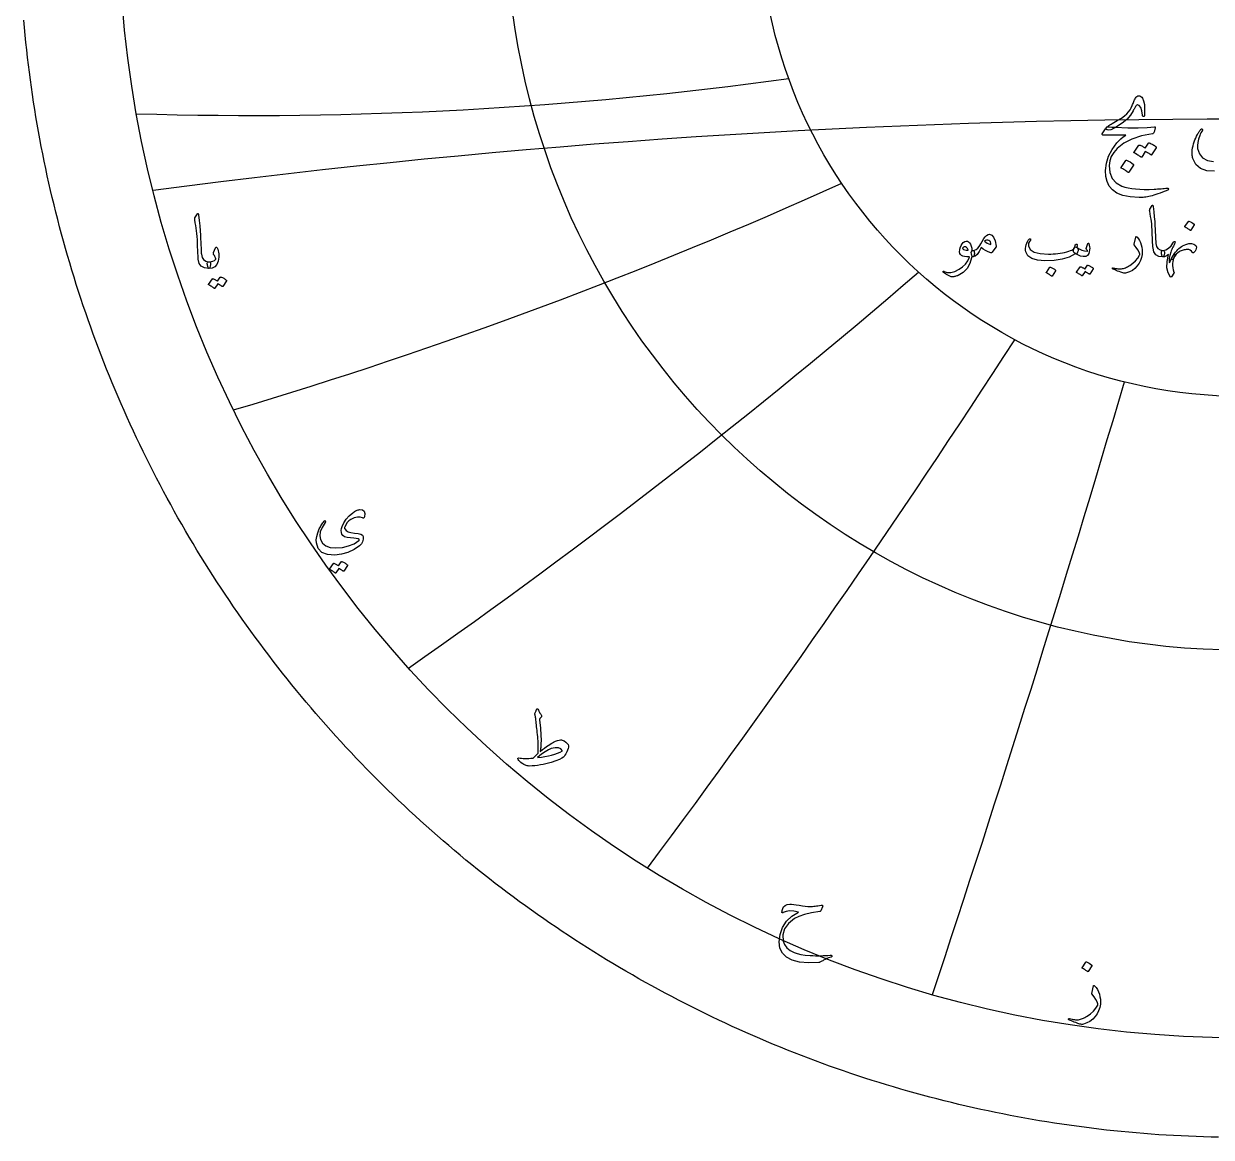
# Model space of a CAD drawing. Header units: millimetres. Extents: x -71 to 71, y -71 to 73.
# Drawn here: x -70.5 to -1.7, y -70.8 to -6.3 of the extents above; entities that cross this region are included whole.
import ezdxf

# ---------------------------------------------------------------- set-up
doc = ezdxf.new("R2010")
doc.units = ezdxf.units.MM
for name, color, linetype in [('CUT_OUTER', 1, 'Continuous'), ('ENGRAVE', 7, 'Continuous'), ('ENGRAVE_FINE', 8, 'Continuous'), ('TEXT', 5, 'Continuous')]:
    doc.layers.add(name, color=color, linetype=linetype)

msp = doc.modelspace()

# ---------------------------------------------------------------- linework, layer by layer
at = {"layer": 'CUT_OUTER'}
msp.add_lwpolyline([(-1.3025, -70.7505), (-1.7366, -70.7412), (-2.1706, -70.7292), (-2.6046, -70.7146), (-3.0384, -70.6972), (-3.4722, -70.6773), (-3.9058, -70.6546), (-4.3392, -70.6293), (-4.7725, -70.6014), (-5.2056, -70.5708), (-5.6385, -70.5375), (-6.0712, -70.5016), (-6.5037, -70.463), (-6.9359, -70.4218), (-7.3679, -70.3779), (-7.7996, -70.3313), (-8.231, -70.2822), (-8.6621, -70.2303), (-9.0928, -70.1759), (-9.5233, -70.1187), (-9.9533, -70.059), (-10.383, -69.9966), (-10.8123, -69.9316), (-11.2412, -69.8639), (-11.6697, -69.7936), (-12.0977, -69.7207), (-12.5253, -69.6452), (-12.9524, -69.567), (-13.379, -69.4862), (-13.8051, -69.4028), (-14.2307, -69.3168), (-14.6557, -69.2282), (-15.0802, -69.137), (-15.5042, -69.0431), (-15.9275, -68.9467), (-16.3502, -68.8477), (-16.7724, -68.746), (-17.1939, -68.6418), (-17.6147, -68.535), (-18.0349, -68.4257), (-18.4544, -68.3137), (-18.8733, -68.1992), (-19.2914, -68.0821), (-19.7087, -67.9625), (-20.1254, -67.8403), (-20.5413, -67.7155), (-20.9564, -67.5882), (-21.3707, -67.4583), (-21.7842, -67.3259), (-22.1969, -67.191), (-22.6088, -67.0535), (-23.0198, -66.9135), (-23.4299, -66.771), (-23.8392, -66.626), (-24.2475, -66.4785), (-24.655, -66.3285), (-25.0615, -66.1759), (-25.4671, -66.0209), (-25.8717, -65.8634), (-26.2753, -65.7034), (-26.678, -65.541), (-27.0796, -65.376), (-27.4803, -65.2086), (-27.8799, -65.0388), (-28.2784, -64.8665), (-28.6759, -64.6918), (-29.0723, -64.5146), (-29.4676, -64.335), (-29.8618, -64.153), (-30.2549, -63.9685), (-30.6468, -63.7817), (-31.0376, -63.5925), (-31.4272, -63.4008), (-31.8156, -63.2068), (-32.2029, -63.0104), (-32.5889, -62.8116), (-32.9737, -62.6105), (-33.3572, -62.407), (-33.7395, -62.2011), (-34.1205, -61.9929), (-34.5003, -61.7824), (-34.8787, -61.5695), (-35.2558, -61.3544), (-35.6316, -61.1369), (-36.0061, -60.9171), (-36.3792, -60.695), (-36.7509, -60.4707), (-37.1213, -60.244), (-37.4902, -60.0151), (-37.8578, -59.784), (-38.2239, -59.5505), (-38.5886, -59.3149), (-38.9518, -59.077), (-39.3135, -58.8369), (-39.6738, -58.5945), (-40.0326, -58.35), (-40.3899, -58.1033), (-40.7456, -57.8543), (-41.0998, -57.6032), (-41.4525, -57.35), (-41.8036, -57.0946), (-42.1532, -56.837), (-42.5011, -56.5773), (-42.8475, -56.3154), (-43.1922, -56.0514), (-43.5353, -55.7854), (-43.8768, -55.5172), (-44.2166, -55.2469), (-44.5548, -54.9746), (-44.8913, -54.7002), (-45.226, -54.4237), (-45.5591, -54.1451), (-45.8905, -53.8646), (-46.2201, -53.582), (-46.548, -53.2974), (-46.8742, -53.0108), (-47.1986, -52.7222), (-47.5212, -52.4316), (-47.842, -52.139), (-48.161, -51.8444), (-48.4782, -51.548), (-48.7936, -51.2495), (-49.1072, -50.9492), (-49.4188, -50.6469), (-49.7287, -50.3427), (-50.0366, -50.0366), (-50.3427, -49.7287), (-50.6469, -49.4188), (-50.9492, -49.1072), (-51.2495, -48.7936), (-51.548, -48.4782), (-51.8444, -48.161), (-52.139, -47.842), (-52.4316, -47.5212), (-52.7222, -47.1986), (-53.0108, -46.8742), (-53.2974, -46.548), (-53.582, -46.2201), (-53.8646, -45.8905), (-54.1451, -45.5591), (-54.4237, -45.226), (-54.7002, -44.8913), (-54.9746, -44.5548), (-55.2469, -44.2166), (-55.5172, -43.8768), (-55.7854, -43.5353), (-56.0514, -43.1922), (-56.3154, -42.8475), (-56.5773, -42.5011), (-56.837, -42.1532), (-57.0946, -41.8036), (-57.35, -41.4525), (-57.6032, -41.0998), (-57.8543, -40.7456), (-58.1033, -40.3899), (-58.35, -40.0326), (-58.5945, -39.6738), (-58.8369, -39.3135), (-59.077, -38.9518), (-59.3149, -38.5886), (-59.5505, -38.2239), (-59.784, -37.8578), (-60.0151, -37.4902), (-60.244, -37.1213), (-60.4707, -36.7509), (-60.695, -36.3792), (-60.9171, -36.0061), (-61.1369, -35.6316), (-61.3544, -35.2558), (-61.5695, -34.8787), (-61.7824, -34.5003), (-61.9929, -34.1205), (-62.2011, -33.7395), (-62.407, -33.3572), (-62.6105, -32.9737), (-62.8116, -32.5889), (-63.0104, -32.2029), (-63.2068, -31.8156), (-63.4008, -31.4272), (-63.5925, -31.0376), (-63.7817, -30.6468), (-63.9685, -30.2549), (-64.153, -29.8618), (-64.335, -29.4676), (-64.5146, -29.0723), (-64.6918, -28.6759), (-64.8665, -28.2784), (-65.0388, -27.8799), (-65.2086, -27.4803), (-65.376, -27.0796), (-65.541, -26.678), (-65.7034, -26.2753), (-65.8634, -25.8717), (-66.0209, -25.4671), (-66.1759, -25.0615), (-66.3285, -24.655), (-66.4785, -24.2475), (-66.626, -23.8392), (-66.771, -23.4299), (-66.9135, -23.0198), (-67.0535, -22.6088), (-67.191, -22.1969), (-67.3259, -21.7842), (-67.4583, -21.3707), (-67.5882, -20.9564), (-67.7155, -20.5413), (-67.8403, -20.1254), (-67.9625, -19.7087), (-68.0821, -19.2914), (-68.1992, -18.8733), (-68.3137, -18.4544), (-68.4257, -18.0349), (-68.535, -17.6147), (-68.6418, -17.1939), (-68.746, -16.7724), (-68.8477, -16.3502), (-68.9467, -15.9275), (-69.0431, -15.5042), (-69.137, -15.0802), (-69.2282, -14.6557), (-69.3168, -14.2307), (-69.4028, -13.8051), (-69.4862, -13.379), (-69.567, -12.9524), (-69.6452, -12.5253), (-69.7207, -12.0977), (-69.7936, -11.6697), (-69.8639, -11.2412), (-69.9316, -10.8123), (-69.9966, -10.383), (-70.059, -9.9533), (-70.1187, -9.5233), (-70.1759, -9.0928), (-70.2303, -8.6621), (-70.2822, -8.231), (-70.3313, -7.7996), (-70.3779, -7.3679), (-70.4218, -6.9359), (-70.463, -6.5037), (-70.5016, -6.0712)], dxfattribs=at)
at = {"layer": 'ENGRAVE'}
for radius in [65, 42.5483, 27.8517]:
    msp.add_circle((0, 0), radius, dxfattribs=at)
for centre, radius, start, end in [((-57.2098, 213.5097), 225.0994, 268.277295, 277.917813), ((-138.0923, 239.1829), 279.4428, 286.580492, 294.292906), ((-260.3033, 260.3033), 370.5752, 304.910892, 310.695203), ((-478.0949, 276.0282), 553.6937, 323.262141, 327.118348), ((-1066.3402, 285.725), 1104.7762, 341.6275075, 343.5556111)]:
    msp.add_arc(centre, radius, start, end, dxfattribs=at)
at = {"layer": 'ENGRAVE_FINE'}
msp.add_arc((0, -493.1581), 481.3584, 82.477815, 97.522185, dxfattribs=at)
at = {"layer": 'TEXT'}
for points in [[(-7.8622, -12.3683), (-7.8296, -12.3299), (-7.7921, -12.2919), (-7.7498, -12.2543), (-7.7027, -12.217), (-7.6508, -12.1797), (-7.5941, -12.1421), (-7.5326, -12.1041), (-7.4662, -12.0658), (-7.172, -11.8918), (-6.9327, -11.7385), (-6.7485, -11.6058), (-6.6192, -11.4938), (-6.5192, -11.3834), (-6.4336, -11.2669), (-6.3625, -11.1442), (-6.3057, -11.0153), (-6.2812, -10.9508), (-6.2569, -10.8894), (-6.233, -10.8312), (-6.2095, -10.776), (-6.1866, -10.7246), (-6.1648, -10.6777), (-6.144, -10.6352), (-6.1242, -10.5973), (-6.0806, -10.5323), (-6.0321, -10.4859), (-5.9788, -10.458), (-5.9207, -10.4488), (-5.864, -10.458), (-5.8094, -10.4859), (-5.7568, -10.5323), (-5.7062, -10.5973), (-5.6433, -10.7458), (-5.6031, -10.9603), (-5.5856, -11.2408), (-5.5907, -11.5873), (-5.5942, -11.6185), (-5.6045, -11.6409), (-5.6217, -11.6543), (-5.6457, -11.6588), (-5.6705, -11.6539), (-5.6898, -11.6395), (-5.7035, -11.6154), (-5.7117, -11.5818), (-5.754, -11.3171), (-5.8149, -11.128), (-5.8943, -11.0146), (-5.9923, -10.9768), (-6.0173, -10.9812), (-6.0431, -10.9946), (-6.0696, -11.017), (-6.0968, -11.0483), (-6.1088, -11.067), (-6.1229, -11.0902), (-6.139, -11.1179), (-6.1572, -11.15), (-6.1775, -11.1866), (-6.1999, -11.2277), (-6.2243, -11.2732), (-6.2508, -11.3233), (-6.4082, -11.5811), (-6.622, -11.821), (-6.8922, -12.0431), (-7.2188, -12.2473), (-7.2222, -12.2493), (-7.2325, -12.2555), (-7.2497, -12.2658), (-7.2737, -12.2803), (-7.3047, -12.2988), (-7.3425, -12.3215), (-7.3872, -12.3483), (-7.4387, -12.3793), (-7.5477, -12.4281), (-7.6546, -12.4425), (-7.7595, -12.4226), (-7.8622, -12.3683)], [(-7.2683, -12.2748), (-6.5625, -12.2995), (-5.9524, -12.3023), (-5.4378, -12.283), (-5.0187, -12.2418), (-5.0059, -12.2402), (-4.9947, -12.2411), (-4.9852, -12.2443), (-4.9775, -12.25), (-4.9718, -12.2577), (-4.9686, -12.2672), (-4.9677, -12.2784), (-4.9692, -12.2913), (-4.9801, -12.3414), (-4.9906, -12.3875), (-5.0007, -12.4294), (-5.0105, -12.4673), (-5.02, -12.5009), (-5.0291, -12.5305), (-5.0378, -12.5559), (-5.0462, -12.5773), (-5.0641, -12.6113), (-5.0847, -12.6364), (-5.1081, -12.6525), (-5.1342, -12.6598), (-5.7695, -12.7749), (-6.3222, -12.9554), (-6.7925, -13.2012), (-7.1802, -13.5123), (-7.3762, -13.736), (-7.5185, -13.9729), (-7.6072, -14.2228), (-7.6422, -14.4858), (-7.6086, -14.8986), (-7.4745, -15.2351), (-7.2401, -15.4953), (-6.9052, -15.6793), (-6.7317, -15.7349), (-6.5409, -15.781), (-6.3329, -15.8174), (-6.1077, -15.8443), (-5.8658, -15.8618), (-5.6072, -15.8704), (-5.3323, -15.87), (-5.0407, -15.8608), (-4.9371, -15.8549), (-4.8352, -15.8484), (-4.735, -15.8412), (-4.6365, -15.8333), (-4.5404, -15.8247), (-4.4474, -15.8154), (-4.3575, -15.8054), (-4.2707, -15.7948), (-4.2443, -15.7934), (-4.2254, -15.8003), (-4.214, -15.8154), (-4.2102, -15.8388), (-4.2123, -15.8659), (-4.2185, -15.8869), (-4.2288, -15.9017), (-4.2432, -15.9103), (-4.3986, -15.9759), (-4.5457, -16.0354), (-4.6846, -16.0887), (-4.8152, -16.1358), (-4.9373, -16.177), (-5.0504, -16.2128), (-5.1545, -16.243), (-5.2497, -16.2678), (-5.3393, -16.286), (-5.4264, -16.3021), (-5.5112, -16.3162), (-5.5935, -16.3283), (-5.6738, -16.3375), (-5.7523, -16.3434), (-5.8291, -16.3458), (-5.9042, -16.3448), (-6.4171, -16.3049), (-6.8447, -16.2183), (-7.1871, -16.0849), (-7.4442, -15.9048), (-7.633, -15.6796), (-7.7646, -15.4166), (-7.8392, -15.1158), (-7.8567, -14.7773), (-7.8028, -14.3572), (-7.6739, -13.9495), (-7.47, -13.5542), (-7.1912, -13.1713), (-7.0823, -13.0554), (-6.9589, -12.9444), (-6.821, -12.8382), (-6.6687, -12.7368), (-7.9997, -12.7258), (-8.0317, -12.712), (-8.0451, -12.6873), (-8.04, -12.6515), (-8.0162, -12.6048), (-7.9716, -12.5367), (-7.931, -12.4755), (-7.8946, -12.4212), (-7.8622, -12.3738), (-7.8341, -12.3335), (-7.81, -12.3009), (-7.7901, -12.2758), (-7.7742, -12.2583), (-7.7385, -12.2552), (-7.6422, -12.2569), (-7.4855, -12.2634), (-7.2683, -12.2748)], [(-5.3598, -13.1933), (-5.3529, -13.1864), (-5.3432, -13.1823), (-5.3309, -13.1809), (-5.3157, -13.1823), (-5.2616, -13.2025), (-5.2092, -13.2249), (-5.1585, -13.2493), (-5.1095, -13.2758), (-5.0619, -13.3046), (-5.0153, -13.3363), (-4.9698, -13.3706), (-4.9253, -13.4078), (-4.9167, -13.4191), (-4.9129, -13.4311), (-4.9139, -13.4438), (-4.9197, -13.4573), (-5.1837, -13.8753), (-5.191, -13.8808), (-5.2016, -13.8808), (-5.2157, -13.8753), (-5.2332, -13.8643), (-5.2453, -13.8541), (-5.2649, -13.8402), (-5.292, -13.8225), (-5.3267, -13.801), (-5.3694, -13.7754), (-5.4202, -13.7453), (-5.4794, -13.7108), (-5.5467, -13.6718), (-5.7557, -13.9963), (-5.7654, -14.0062), (-5.7777, -14.0086), (-5.7929, -14.0035), (-5.8107, -13.9908), (-5.8262, -13.9798), (-5.8506, -13.9633), (-5.884, -13.9413), (-5.9262, -13.9138), (-5.9782, -13.8808), (-6.0404, -13.8423), (-6.1129, -13.7983), (-6.1957, -13.7488), (-6.2043, -13.7405), (-6.2081, -13.7323), (-6.2071, -13.724), (-6.2012, -13.7158), (-5.9317, -13.3143), (-5.9249, -13.3074), (-5.9152, -13.3033), (-5.9029, -13.3019), (-5.8877, -13.3033), (-5.8417, -13.3182), (-5.797, -13.3356), (-5.7537, -13.3553), (-5.7117, -13.3775), (-5.6712, -13.4017), (-5.632, -13.4277), (-5.5942, -13.4554), (-5.5577, -13.4848)], [(-6.6797, -14.1998), (-6.6729, -14.1929), (-6.6632, -14.1888), (-6.6509, -14.1874), (-6.6357, -14.1888), (-6.5288, -14.2321), (-6.4281, -14.285), (-6.3336, -14.3476), (-6.2452, -14.4198), (-6.2367, -14.4308), (-6.2329, -14.4418), (-6.2339, -14.4528), (-6.2397, -14.4638), (-6.4982, -14.8818), (-6.5079, -14.8917), (-6.5202, -14.8941), (-6.5354, -14.889), (-6.5532, -14.8763), (-6.5687, -14.8653), (-6.5931, -14.8488), (-6.6265, -14.8268), (-6.6687, -14.7993), (-6.7207, -14.7663), (-6.7829, -14.7278), (-6.8554, -14.6838), (-6.9383, -14.6343), (-6.9492, -14.626), (-6.9547, -14.6178), (-6.9547, -14.6095), (-6.9492, -14.6013)], [(-5.1501, -16.8095), (-5.1421, -16.7971), (-5.1346, -16.7889), (-5.1276, -16.7848), (-5.1212, -16.7848), (-5.1114, -16.7902), (-5.1026, -16.8064), (-5.0949, -16.8335), (-5.0882, -16.8714), (-5.0542, -17.1795), (-5.0263, -17.4643), (-5.0047, -17.726), (-4.9892, -17.9645), (-4.9793, -18.1684), (-4.9701, -18.3512), (-4.9617, -18.5129), (-4.9541, -18.6534), (-4.9476, -18.7727), (-4.9423, -18.871), (-4.9383, -18.9481), (-4.9356, -19.004), (-4.899, -19.1716), (-4.818, -19.2948), (-4.6927, -19.3737), (-4.5231, -19.4083), (-4.4759, -19.4206), (-4.4457, -19.4495), (-4.4326, -19.4949), (-4.4364, -19.5568), (-4.4558, -19.6542), (-4.4767, -19.7238), (-4.4991, -19.7656), (-4.5231, -19.7795), (-4.7618, -19.7481), (-4.9376, -19.6537), (-5.0505, -19.4964), (-5.1006, -19.2763), (-5.1084, -19.1709), (-5.1155, -19.0654), (-5.1218, -18.9595), (-5.1274, -18.8534), (-5.1324, -18.7471), (-5.1372, -18.6405), (-5.1417, -18.5336), (-5.1459, -18.4265), (-5.1537, -18.2222), (-5.1645, -18.0382), (-5.1784, -17.8747), (-5.1954, -17.7314), (-5.2155, -17.5939), (-5.2388, -17.4473), (-5.265, -17.2917), (-5.2944, -17.1271), (-5.2983, -17.0975), (-5.2975, -17.0704), (-5.2921, -17.0459), (-5.2821, -17.024)], [(-60.4447, -17.2877), (-60.4362, -17.2745), (-60.4282, -17.2657), (-60.4208, -17.2613), (-60.4139, -17.2613), (-60.4035, -17.2671), (-60.3941, -17.2844), (-60.3859, -17.3133), (-60.3787, -17.3537), (-60.3424, -17.6823), (-60.3127, -17.9862), (-60.2896, -18.2653), (-60.2731, -18.5197), (-60.2625, -18.7372), (-60.2528, -18.9322), (-60.2438, -19.1046), (-60.2357, -19.2545), (-60.2287, -19.3818), (-60.2231, -19.4866), (-60.2188, -19.5688), (-60.2159, -19.6285), (-60.1769, -19.8072), (-60.0905, -19.9387), (-59.9569, -20.0228), (-59.7759, -20.0597), (-59.7256, -20.0729), (-59.6934, -20.1037), (-59.6794, -20.1521), (-59.6835, -20.2181), (-59.7041, -20.322), (-59.7264, -20.3963), (-59.7503, -20.4408), (-59.7759, -20.4557), (-60.0306, -20.4221), (-60.2181, -20.3215), (-60.3386, -20.1537), (-60.3919, -19.9189), (-60.4003, -19.8065), (-60.4079, -19.6939), (-60.4146, -19.581), (-60.4205, -19.4679), (-60.4259, -19.3544), (-60.431, -19.2407), (-60.4358, -19.1267), (-60.4403, -19.0125), (-60.4486, -18.7945), (-60.4601, -18.5983), (-60.475, -18.4238), (-60.4931, -18.2711), (-60.5146, -18.1244), (-60.5393, -17.968), (-60.5674, -17.8021), (-60.5987, -17.6265), (-60.6028, -17.5949), (-60.602, -17.566), (-60.5962, -17.5399), (-60.5855, -17.5165)], [(-3.0504, -17.7253), (-3.0453, -17.7201), (-3.0381, -17.717), (-3.0288, -17.716), (-3.0174, -17.717), (-2.9373, -17.7495), (-2.8617, -17.7892), (-2.7908, -17.8361), (-2.7246, -17.8903), (-2.7181, -17.8985), (-2.7153, -17.9068), (-2.7161, -17.915), (-2.7204, -17.9233), (-2.9143, -18.2368), (-2.9215, -18.2442), (-2.9308, -18.246), (-2.9422, -18.2422), (-2.9556, -18.2326), (-2.9672, -18.2244), (-2.9855, -18.212), (-3.0105, -18.1955), (-3.0422, -18.1749), (-3.0811, -18.1501), (-3.1278, -18.1213), (-3.1822, -18.0883), (-3.2443, -18.0511), (-3.2526, -18.0449), (-3.2567, -18.0388), (-3.2567, -18.0326), (-3.2526, -18.0264)], [(-14.5674, -18.4678), (-14.4383, -18.5136), (-14.3313, -18.6431), (-14.2465, -18.856), (-14.1838, -19.1525), (-14.1815, -19.1739), (-14.1828, -19.1927), (-14.1877, -19.209), (-14.1962, -19.2226), (-14.4231, -19.5073), (-14.4388, -19.5245), (-14.4571, -19.5351), (-14.478, -19.539), (-14.5014, -19.5361), (-14.6556, -19.4835), (-14.8005, -19.4165), (-14.9361, -19.335), (-15.0624, -19.2391), (-15.1643, -19.4755), (-15.2759, -19.6444), (-15.3973, -19.7457), (-15.5286, -19.7795), (-15.5433, -19.7741), (-15.5585, -19.7578), (-15.5742, -19.7308), (-15.5904, -19.6929), (-15.6154, -19.599), (-15.6245, -19.5238), (-15.6175, -19.467), (-15.5946, -19.4289), (-15.5812, -19.4199), (-15.5657, -19.4134), (-15.5482, -19.4095), (-15.5286, -19.4083), (-15.4347, -19.3923), (-15.3429, -19.3484), (-15.2532, -19.2768), (-15.1656, -19.1773), (-15.1271, -19.1195), (-15.0697, -19.0246), (-14.9931, -18.8926), (-14.8974, -18.7235), (-14.8227, -18.6116), (-14.7428, -18.5317), (-14.6577, -18.4837), (-14.5674, -18.4678)], [(-59.5119, -19.5273), (-59.3887, -19.2545), (-59.3706, -19.2245), (-59.3513, -19.2138), (-59.331, -19.2223), (-59.3095, -19.2501), (-59.2699, -19.3333), (-59.2391, -19.42), (-59.2171, -19.5104), (-59.2039, -19.6043), (-59.1998, -19.7023), (-59.205, -19.805), (-59.2196, -19.9124), (-59.2435, -20.0245), (-59.3164, -20.2131), (-59.4294, -20.3479), (-59.5826, -20.4287), (-59.7759, -20.4557), (-59.7982, -20.4417), (-59.821, -20.3996), (-59.8444, -20.3295), (-59.8683, -20.2313), (-59.8752, -20.1788), (-59.8738, -20.1356), (-59.8642, -20.1018), (-59.8463, -20.0773), (-59.832, -20.0679), (-59.8155, -20.0619), (-59.7968, -20.0591), (-59.7759, -20.0597), (-59.6541, -20.0558), (-59.5482, -20.0311), (-59.4583, -19.9854), (-59.3843, -19.9189), (-59.381, -19.9137), (-59.3799, -19.9068), (-59.381, -19.8983), (-59.3843, -19.8881), (-59.4016, -19.8259), (-59.4272, -19.7627), (-59.461, -19.6983), (-59.5031, -19.6329), (-59.5169, -19.6081), (-59.5229, -19.5823), (-59.5213, -19.5553), (-59.5119, -19.5273)], [(-15.6111, -19.8249), (-15.7077, -20.1644), (-15.8699, -20.4488), (-16.0976, -20.678), (-16.3907, -20.852), (-16.4317, -20.8697), (-16.4722, -20.8855), (-16.5121, -20.8996), (-16.5516, -20.9118), (-16.5902, -20.922), (-16.6279, -20.9299), (-16.6645, -20.9354), (-16.7001, -20.9386), (-16.7888, -20.926), (-16.9063, -20.8798), (-17.0528, -20.8002), (-17.2281, -20.687), (-17.2469, -20.6708), (-17.258, -20.655), (-17.2613, -20.6398), (-17.2569, -20.6251), (-17.2471, -20.6138), (-17.2343, -20.6086), (-17.2183, -20.6097), (-17.1992, -20.6169), (-17.0169, -20.6759), (-16.8125, -20.6757), (-16.5859, -20.6161), (-16.3371, -20.4973), (-16.1339, -20.3593), (-15.9658, -20.1972), (-15.8328, -20.0108), (-15.7348, -19.8001), (-15.7356, -19.7927), (-15.7379, -19.7867), (-15.7418, -19.7823), (-15.7472, -19.7795), (-15.8892, -19.7713), (-16.0102, -19.7548), (-16.1099, -19.73), (-16.1886, -19.697), (-16.2494, -19.646), (-16.2876, -19.5753), (-16.303, -19.4851), (-16.2958, -19.3753), (-16.2935, -19.3607), (-16.2907, -19.3459), (-16.2873, -19.3308), (-16.2834, -19.3154), (-16.2791, -19.2996), (-16.2742, -19.283), (-16.2687, -19.2656), (-16.2628, -19.2474), (-16.2143, -19.1296), (-16.1556, -19.0318), (-16.0865, -18.9542), (-16.0071, -18.8968), (-15.9259, -18.8653), (-15.8513, -18.8658), (-15.7835, -18.8983), (-15.7224, -18.9628), (-15.6691, -19.0525), (-15.6286, -19.1566), (-15.601, -19.2752), (-15.5863, -19.4083), (-15.5782, -19.4081), (-15.5703, -19.4077), (-15.5627, -19.4071), (-15.5554, -19.4062), (-15.548, -19.4053), (-15.5404, -19.4046), (-15.5326, -19.4043), (-15.5244, -19.4041), (-15.4966, -19.4101), (-15.4749, -19.4278), (-15.4595, -19.4575), (-15.4502, -19.499), (-15.4463, -19.5446), (-15.4471, -19.5908), (-15.4525, -19.6374), (-15.4626, -19.6846), (-15.4757, -19.7261), (-15.4904, -19.7558), (-15.5066, -19.7736), (-15.5244, -19.7795), (-15.6028, -19.7795), (-15.6033, -19.787), (-15.6049, -19.797), (-15.6075, -19.8097), (-15.6111, -19.8249)], [(-15.8091, -19.3629), (-15.8524, -19.2873), (-15.8998, -19.234), (-15.9514, -19.2028), (-16.0071, -19.1938), (-16.0403, -19.2025), (-16.07, -19.2164), (-16.096, -19.2355), (-16.1184, -19.2598), (-16.1257, -19.2726), (-16.1267, -19.2866), (-16.1215, -19.3015), (-16.1102, -19.3175), (-16.0676, -19.3549), (-16.006, -19.3804), (-15.9253, -19.3941), (-15.8256, -19.3959), (-15.8153, -19.3938), (-15.8091, -19.3876), (-15.807, -19.3773), (-15.8091, -19.3629)], [(-14.8644, -18.872), (-14.7871, -18.9365), (-14.6994, -18.9896), (-14.6015, -19.0313), (-14.4932, -19.0618), (-14.4991, -18.9805), (-14.521, -18.9143), (-14.5589, -18.863), (-14.6128, -18.8266), (-14.6749, -18.8078), (-14.7376, -18.8091), (-14.8008, -18.8305), (-14.8644, -18.872)], [(-9.5102, -19.235), (-9.5062, -19.2371), (-9.5025, -19.2391), (-9.499, -19.2412), (-9.4958, -19.2433), (-9.4925, -19.2456), (-9.489, -19.2484), (-9.4853, -19.2518), (-9.4813, -19.2556), (-9.4481, -19.2948), (-9.4349, -19.3505), (-9.4419, -19.4227), (-9.4689, -19.5114), (-9.4939, -19.5653), (-9.5195, -19.599), (-9.5455, -19.6127), (-9.5721, -19.6063), (-9.5855, -19.5998), (-9.5968, -19.597), (-9.6061, -19.5977), (-9.6133, -19.6021), (-9.9516, -19.7872), (-10.3558, -19.9177), (-10.8261, -19.9935), (-11.3623, -20.0146), (-11.796, -19.9775), (-12.1234, -19.8785), (-12.3446, -19.7176), (-12.4596, -19.4949), (-12.4774, -19.3897), (-12.4812, -19.2845), (-12.4712, -19.1793), (-12.4472, -19.0741), (-12.4144, -18.9811), (-12.374, -18.8957), (-12.3258, -18.8181), (-12.2698, -18.7483), (-12.2592, -18.7395), (-12.2482, -18.7338), (-12.2366, -18.7312), (-12.2244, -18.7318), (-12.2131, -18.7367), (-12.2038, -18.7431), (-12.1966, -18.7511), (-12.1914, -18.7606), (-12.1891, -18.7699), (-12.1904, -18.7813), (-12.1953, -18.7947), (-12.2038, -18.8101), (-12.2636, -18.8978), (-12.3028, -18.9834), (-12.3214, -19.0669), (-12.3193, -19.1484), (-12.2213, -19.3526), (-11.9934, -19.499), (-11.6356, -19.5877), (-11.1478, -19.6186), (-11.0139, -19.6166), (-10.8802, -19.6104), (-10.7468, -19.6001), (-10.6136, -19.5856), (-10.4815, -19.5671), (-10.3512, -19.5444), (-10.2227, -19.5176), (-10.0959, -19.4866), (-9.973, -19.4516), (-9.8722, -19.4165), (-9.7935, -19.3814), (-9.7371, -19.3464), (-9.7153, -19.3278), (-9.6953, -19.3051), (-9.6771, -19.2783), (-9.6608, -19.2474), (-9.6454, -19.2128), (-9.6303, -19.1752), (-9.6155, -19.1345), (-9.6009, -19.0906), (-9.5953, -19.0772), (-9.5865, -19.0659), (-9.5746, -19.0566), (-9.5597, -19.0494), (-9.5437, -19.0455), (-9.5288, -19.0463), (-9.5148, -19.0517), (-9.5019, -19.0618), (-9.4916, -19.0757), (-9.4854, -19.0927), (-9.4834, -19.1128), (-9.4854, -19.136)], [(-9.6339, -19.565), (-9.6788, -19.5225), (-9.702, -19.4691), (-9.7035, -19.4049), (-9.6834, -19.3299), (-9.6399, -19.2626), (-9.5999, -19.2216), (-9.5636, -19.2069), (-9.5308, -19.2185), (-9.3761, -19.3209), (-9.2214, -19.3928), (-9.0668, -19.4343), (-8.9121, -19.4454), (-8.9066, -19.4443), (-8.9028, -19.4413), (-8.9005, -19.4361), (-8.8997, -19.4289), (-8.9036, -19.4152), (-8.9152, -19.3948), (-8.9345, -19.3678), (-8.9616, -19.334), (-8.9667, -19.3237), (-8.9698, -19.3134), (-8.9708, -19.3031), (-8.9698, -19.2928), (-8.8708, -19.0081), (-8.8662, -18.9973), (-8.8605, -18.9896), (-8.8538, -18.9849), (-8.8461, -18.9834), (-8.8383, -18.9847), (-8.8316, -18.9885), (-8.826, -18.995), (-8.8213, -19.004), (-8.7904, -19.0966), (-8.7718, -19.1886), (-8.7656, -19.2801), (-8.7718, -19.3711), (-8.7919, -19.4843), (-8.8193, -19.5763), (-8.8538, -19.6472), (-8.8956, -19.697), (-8.9273, -19.7243), (-8.9564, -19.7444), (-8.983, -19.7573), (-9.0069, -19.763), (-9.1451, -19.7661), (-9.2957, -19.7341), (-9.4586, -19.6671), (-9.6339, -19.565)], [(-6.0988, -18.6286), (-6.0965, -18.6212), (-6.0937, -18.6152), (-6.0903, -18.6108), (-6.0864, -18.608), (-6.0748, -18.607), (-6.0607, -18.6121), (-6.0439, -18.6235), (-6.0246, -18.641), (-5.9493, -18.7305), (-5.8843, -18.8338), (-5.8297, -18.9512), (-5.7853, -19.0824), (-5.7508, -19.2237), (-5.7296, -19.3629), (-5.7219, -19.5), (-5.7276, -19.6351), (-5.7642, -19.813), (-5.8245, -19.9837), (-5.9085, -20.1471), (-6.0163, -20.3034), (-6.1452, -20.4449), (-6.2927, -20.5602), (-6.4587, -20.6491), (-6.6433, -20.7118), (-6.6928, -20.7223), (-6.7423, -20.7252), (-6.7918, -20.7203), (-6.8413, -20.7076), (-6.9554, -20.6678), (-7.0584, -20.6308), (-7.1503, -20.5966), (-7.2311, -20.5653), (-7.3006, -20.5368), (-7.3585, -20.5112), (-7.4048, -20.4884), (-7.4394, -20.4684), (-7.4467, -20.4622), (-7.4518, -20.456), (-7.4549, -20.4498), (-7.4559, -20.4436), (-7.4552, -20.4356), (-7.4528, -20.4282), (-7.449, -20.4212), (-7.4436, -20.4148), (-7.4366, -20.4099), (-7.4281, -20.4075), (-7.418, -20.4078), (-7.4064, -20.4106), (-7.3358, -20.4296), (-7.2683, -20.4452), (-7.2038, -20.4574), (-7.1424, -20.4663), (-7.0837, -20.4719), (-7.0269, -20.4741), (-6.9723, -20.4729), (-6.9197, -20.4684), (-6.8672, -20.46), (-6.813, -20.4472), (-6.7569, -20.4301), (-6.699, -20.4086), (-6.6393, -20.3824), (-6.5778, -20.3513), (-6.5145, -20.3154), (-6.4494, -20.2745), (-6.2666, -20.143), (-6.1102, -20.0002), (-5.98, -19.846), (-5.8761, -19.6805), (-5.8694, -19.6671), (-5.8658, -19.6516), (-5.8652, -19.6341), (-5.8678, -19.6145), (-5.9111, -19.4987), (-5.9792, -19.3701), (-6.072, -19.2286), (-6.1896, -19.0741), (-6.1947, -19.0643), (-6.1978, -19.0556), (-6.1988, -19.0478), (-6.1978, -19.0411)], [(-3.8631, -19.7465), (-3.9084, -19.844), (-3.9414, -19.9466), (-3.9621, -20.0543), (-3.9703, -20.1673), (-3.9667, -20.2848), (-3.9518, -20.4065), (-3.9255, -20.5323), (-3.8878, -20.6623), (-3.8832, -20.6795), (-3.8816, -20.6942), (-3.8832, -20.7063), (-3.8878, -20.7159), (-4.0363, -20.9263), (-4.05, -20.9415), (-4.0621, -20.95), (-4.0727, -20.9518), (-4.0817, -20.9469), (-4.223, -20.7048), (-4.2921, -20.4075), (-4.289, -20.0551), (-4.2137, -19.6475), (-4.2856, -19.7053), (-4.3612, -19.7465), (-4.4403, -19.7713), (-4.5231, -19.7795), (-4.5409, -19.7741), (-4.5571, -19.7578), (-4.5718, -19.7308), (-4.5849, -19.6929), (-4.5924, -19.6701), (-4.5983, -19.647), (-4.6027, -19.6237), (-4.6056, -19.6001), (-4.6076, -19.5765), (-4.6097, -19.5531), (-4.6118, -19.5301), (-4.6138, -19.5073), (-4.6112, -19.4655), (-4.5953, -19.4351), (-4.5659, -19.416), (-4.5231, -19.4083), (-4.3547, -19.3706), (-4.1962, -19.2783), (-4.0474, -19.1314), (-3.9084, -18.9298), (-3.8896, -18.9042), (-3.8703, -18.8895), (-3.8504, -18.8857), (-3.8301, -18.8926), (-3.8151, -18.9058), (-3.8074, -18.9205), (-3.8069, -18.9367), (-3.8136, -18.9545), (-3.85, -19.019), (-3.8852, -19.0844), (-3.9191, -19.151), (-3.9518, -19.2185), (-3.9831, -19.2871), (-4.0131, -19.3567), (-4.0419, -19.4273), (-4.0693, -19.499), (-4.1302, -19.6942), (-4.1642, -19.863), (-4.1714, -20.0056), (-4.1518, -20.1219), (-4.15, -20.1255), (-4.1487, -20.1281), (-4.1479, -20.1296), (-4.1477, -20.1301), (-4.1474, -20.1296), (-4.1467, -20.1281), (-4.1454, -20.1255), (-4.1436, -20.1219), (-4.1184, -20.0627), (-4.0925, -20.0048), (-4.0658, -19.9482), (-4.0384, -19.8929), (-4.0099, -19.8387), (-3.9801, -19.7852), (-3.949, -19.7325), (-3.9167, -19.6805), (-3.8932, -19.6444), (-3.8723, -19.6228), (-3.854, -19.6155), (-3.8383, -19.6228), (-3.8306, -19.6382), (-3.8321, -19.664), (-3.843, -19.7001), (-3.8631, -19.7465)], [(-2.8236, -19.5238), (-2.8769, -19.4402), (-2.9463, -19.3835), (-3.0316, -19.3536), (-3.1329, -19.3505), (-3.1904, -19.3579), (-3.2474, -19.3675), (-3.3039, -19.3795), (-3.3598, -19.3938), (-3.4152, -19.411), (-3.4702, -19.4315), (-3.5246, -19.4553), (-3.5784, -19.4825), (-3.6707, -19.5444), (-3.7579, -19.631), (-3.8399, -19.7424), (-3.9167, -19.8785), (-3.9386, -19.9092), (-3.959, -19.927), (-3.9778, -19.9319), (-3.9951, -19.9239), (-4.0095, -19.9079), (-4.0157, -19.8888), (-4.0136, -19.8666), (-4.0033, -19.8414), (-3.9876, -19.8081), (-3.9734, -19.7785), (-3.9608, -19.7524), (-3.9497, -19.73), (-3.9399, -19.7109), (-3.9311, -19.6949), (-3.9234, -19.6821), (-3.9167, -19.6723), (-3.8561, -19.581), (-3.794, -19.4969), (-3.7303, -19.4201), (-3.6651, -19.3505), (-3.5983, -19.2879), (-3.53, -19.2319), (-3.4601, -19.1827), (-3.3887, -19.1401), (-3.2054, -19.0569), (-3.035, -19.0133), (-2.8774, -19.0094), (-2.7328, -19.0453), (-2.6712, -19.0764), (-2.6266, -19.1164), (-2.599, -19.1651), (-2.5884, -19.2226), (-2.5946, -19.301), (-2.6173, -19.3753), (-2.6565, -19.4454), (-2.7122, -19.5114), (-2.7485, -19.54), (-2.7792, -19.5516), (-2.8042, -19.5462), (-2.8236, -19.5238)], [(-11.0736, -20.3818), (-11.0684, -20.3766), (-11.0612, -20.3735), (-11.0519, -20.3725), (-11.0406, -20.3735), (-10.9604, -20.406), (-10.8848, -20.4457), (-10.8139, -20.4926), (-10.7477, -20.5468), (-10.7412, -20.555), (-10.7384, -20.5633), (-10.7392, -20.5715), (-10.7436, -20.5798), (-10.9374, -20.8933), (-10.9447, -20.9007), (-10.9539, -20.9025), (-10.9653, -20.8987), (-10.9787, -20.8891), (-10.9903, -20.8809), (-11.0086, -20.8685), (-11.0336, -20.852), (-11.0653, -20.8314), (-11.1042, -20.8066), (-11.1509, -20.7778), (-11.2053, -20.7448), (-11.2674, -20.7076), (-11.2757, -20.7014), (-11.2798, -20.6953), (-11.2798, -20.6891), (-11.2757, -20.6829)], [(-8.8997, -20.2663), (-8.8945, -20.2611), (-8.8873, -20.258), (-8.878, -20.257), (-8.8667, -20.258), (-8.8261, -20.2732), (-8.7868, -20.29), (-8.7487, -20.3083), (-8.712, -20.3281), (-8.6763, -20.3498), (-8.6414, -20.3735), (-8.6072, -20.3993), (-8.5738, -20.4271), (-8.5674, -20.4356), (-8.5645, -20.4447), (-8.5653, -20.4542), (-8.5697, -20.4643), (-8.7677, -20.7778), (-8.7731, -20.7819), (-8.7811, -20.7819), (-8.7917, -20.7778), (-8.8048, -20.7695), (-8.8138, -20.7619), (-8.8285, -20.7515), (-8.8489, -20.7382), (-8.8749, -20.7221), (-8.9069, -20.7029), (-8.9451, -20.6803), (-8.9894, -20.6544), (-9.0399, -20.6251), (-9.1967, -20.8685), (-9.2039, -20.876), (-9.2132, -20.8778), (-9.2245, -20.8739), (-9.2379, -20.8644), (-9.2495, -20.8561), (-9.2678, -20.8438), (-9.2929, -20.8273), (-9.3246, -20.8066), (-9.3635, -20.7819), (-9.4102, -20.753), (-9.4646, -20.72), (-9.5267, -20.6829), (-9.5331, -20.6767), (-9.536, -20.6705), (-9.5352, -20.6643), (-9.5308, -20.6581), (-9.3287, -20.357), (-9.3235, -20.3518), (-9.3163, -20.3488), (-9.307, -20.3477), (-9.2957, -20.3488), (-9.2611, -20.36), (-9.2276, -20.373), (-9.1951, -20.3878), (-9.1637, -20.4044), (-9.1333, -20.4226), (-9.1039, -20.4421), (-9.0755, -20.4628), (-9.0482, -20.4849)], [(-59.1203, -20.9529), (-59.1148, -20.9474), (-59.1071, -20.9441), (-59.0972, -20.943), (-59.0851, -20.9441), (-59.0418, -20.9603), (-58.9999, -20.9782), (-58.9593, -20.9977), (-58.9201, -21.0189), (-58.882, -21.042), (-58.8448, -21.0673), (-58.8083, -21.0948), (-58.7727, -21.1245), (-58.7658, -21.1336), (-58.7628, -21.1432), (-58.7636, -21.1534), (-58.7683, -21.1641), (-58.9795, -21.4985), (-58.9853, -21.5029), (-58.9938, -21.5029), (-59.0051, -21.4985), (-59.0191, -21.4897), (-59.0287, -21.4816), (-59.0444, -21.4704), (-59.0661, -21.4563), (-59.0939, -21.4391), (-59.128, -21.4186), (-59.1687, -21.3945), (-59.216, -21.3669), (-59.2699, -21.3357), (-59.4371, -21.5953), (-59.4448, -21.6033), (-59.4547, -21.6052), (-59.4668, -21.6011), (-59.4811, -21.5909), (-59.4935, -21.5821), (-59.513, -21.5689), (-59.5397, -21.5513), (-59.5735, -21.5293), (-59.615, -21.5029), (-59.6648, -21.4721), (-59.7228, -21.4369), (-59.7891, -21.3973), (-59.796, -21.3907), (-59.799, -21.3841), (-59.7982, -21.3775), (-59.7935, -21.3709), (-59.5779, -21.0497), (-59.5724, -21.0442), (-59.5647, -21.0409), (-59.5548, -21.0398), (-59.5427, -21.0409), (-59.5059, -21.0528), (-59.4701, -21.0667), (-59.4355, -21.0825), (-59.4019, -21.1003), (-59.3695, -21.1197), (-59.3381, -21.1404), (-59.3079, -21.1626), (-59.2787, -21.1861)], [(-50.8806, -34.8952), (-51.023, -34.8476), (-51.182, -34.8457), (-51.3574, -34.8894), (-51.5494, -34.9788), (-51.6712, -35.064), (-51.7727, -35.1658), (-51.8538, -35.284), (-51.9146, -35.4188), (-51.9206, -35.4457), (-51.9212, -35.4738), (-51.9162, -35.5029), (-51.9058, -35.5332), (-51.8359, -35.6272), (-51.7188, -35.6982), (-51.5543, -35.746), (-51.3426, -35.7708), (-51.1336, -35.7931), (-50.9818, -35.8335), (-50.8872, -35.8921), (-50.8498, -35.9688), (-50.8457, -36.1294), (-50.8773, -36.2724), (-50.9447, -36.3978), (-51.0478, -36.5056), (-51.3753, -36.7292), (-51.7243, -36.8939), (-52.0947, -36.9998), (-52.4866, -37.0468), (-52.9145, -37.0171), (-53.2346, -36.8884), (-53.4469, -36.6607), (-53.5514, -36.334), (-53.5574, -36.1547), (-53.5316, -35.96), (-53.4738, -35.7499), (-53.3842, -35.5244), (-53.353, -35.4617), (-53.3209, -35.4012), (-53.2881, -35.3429), (-53.2544, -35.2868), (-53.2196, -35.2326), (-53.1834, -35.1801), (-53.1459, -35.1292), (-53.107, -35.08), (-53.0861, -35.0596), (-53.0674, -35.0514), (-53.0509, -35.0552), (-53.0366, -35.0712), (-53.0286, -35.091), (-53.0267, -35.1108), (-53.0308, -35.1306), (-53.041, -35.1504), (-53.2219, -35.4419), (-53.3292, -35.7048), (-53.3627, -35.9391), (-53.3226, -36.1448), (-53.1933, -36.3615), (-53.0036, -36.5144), (-52.7533, -36.6035), (-52.4426, -36.6288), (-52.0444, -36.5972), (-51.6858, -36.5155), (-51.3668, -36.3838), (-51.0874, -36.202), (-51.0706, -36.1866), (-51.0643, -36.1712), (-51.0684, -36.1558), (-51.083, -36.1404), (-51.1421, -36.1118), (-51.2447, -36.0876), (-51.3907, -36.0678), (-51.5802, -36.0524), (-51.773, -36.0287), (-51.9201, -35.9842), (-52.0216, -35.9187), (-52.0774, -35.8324), (-52.1032, -35.7309), (-52.1104, -35.6245), (-52.0988, -35.5131), (-52.0686, -35.3968), (-51.9704, -35.1683), (-51.8343, -34.9579), (-51.6602, -34.7657), (-51.4482, -34.5916), (-51.3918, -34.5503), (-51.3371, -34.5146), (-51.284, -34.4843), (-51.2326, -34.4596), (-51.1831, -34.4401), (-51.1358, -34.4255), (-51.0907, -34.4159), (-51.0478, -34.4112), (-50.88, -34.4269), (-50.7772, -34.5003), (-50.7392, -34.6315), (-50.7662, -34.8204), (-50.7865, -34.8713), (-50.8124, -34.9007), (-50.8437, -34.9087), (-50.8806, -34.8952)], [(-52.1126, -37.434), (-52.1071, -37.4285), (-52.0994, -37.4252), (-52.0895, -37.4241), (-52.0774, -37.4252), (-52.0341, -37.4414), (-51.9921, -37.4593), (-51.9516, -37.4788), (-51.9124, -37.5), (-51.8743, -37.5231), (-51.837, -37.5484), (-51.8006, -37.5759), (-51.765, -37.6056), (-51.7581, -37.6147), (-51.7551, -37.6243), (-51.7559, -37.6345), (-51.7606, -37.6452), (-51.9718, -37.9796), (-51.9776, -37.984), (-51.9861, -37.984), (-51.9974, -37.9796), (-52.0114, -37.9708), (-52.021, -37.9627), (-52.0367, -37.9515), (-52.0584, -37.9374), (-52.0862, -37.9202), (-52.1203, -37.8997), (-52.161, -37.8756), (-52.2083, -37.848), (-52.2622, -37.8168), (-52.4294, -38.0764), (-52.4371, -38.0844), (-52.447, -38.0863), (-52.4591, -38.0822), (-52.4734, -38.072), (-52.4858, -38.0632), (-52.5053, -38.05), (-52.532, -38.0324), (-52.5658, -38.0104), (-52.6073, -37.984), (-52.6571, -37.9532), (-52.7151, -37.918), (-52.7814, -37.8784), (-52.7883, -37.8718), (-52.7913, -37.8652), (-52.7905, -37.8586), (-52.7858, -37.852), (-52.5702, -37.5308), (-52.5647, -37.5253), (-52.557, -37.522), (-52.5471, -37.5209), (-52.535, -37.522), (-52.4981, -37.5339), (-52.4624, -37.5478), (-52.4277, -37.5636), (-52.3942, -37.5814), (-52.3617, -37.6008), (-52.3304, -37.6215), (-52.3001, -37.6437), (-52.271, -37.6672)], [(-40.8909, -46.1862), (-40.87, -46.1383), (-40.8513, -46.096), (-40.8348, -46.0591), (-40.8205, -46.0278), (-40.8087, -46.0022), (-40.7996, -45.9827), (-40.7933, -45.9692), (-40.7897, -45.9618), (-40.7823, -45.9521), (-40.7732, -45.9453), (-40.7625, -45.9411), (-40.7501, -45.9398), (-40.7399, -45.9414), (-40.7314, -45.9464), (-40.7245, -45.9546), (-40.7193, -45.9662), (-40.6962, -46.0223), (-40.6753, -46.0718), (-40.6566, -46.1147), (-40.6401, -46.151), (-40.6306, -46.1669), (-40.6198, -46.184), (-40.6075, -46.2021), (-40.5939, -46.2214), (-40.5787, -46.2417), (-40.5615, -46.2632), (-40.5424, -46.2857), (-40.5213, -46.3094), (-40.5081, -46.3333), (-40.5037, -46.3567), (-40.5081, -46.3795), (-40.5213, -46.4018), (-40.6049, -46.5118), (-40.6162, -46.5296), (-40.6236, -46.5481), (-40.6272, -46.567), (-40.6269, -46.5866), (-40.584, -47.0708), (-40.5565, -47.4633), (-40.5444, -47.7638), (-40.5477, -47.9726), (-40.5523, -48.0505), (-40.5571, -48.1216), (-40.5622, -48.1858), (-40.5675, -48.2432), (-40.5732, -48.2939), (-40.5791, -48.3383), (-40.5853, -48.3764), (-40.5917, -48.4082), (-40.4601, -48.3075), (-40.3382, -48.2168), (-40.2258, -48.1359), (-40.1231, -48.065), (-40.0303, -48.0036), (-39.9477, -47.9517), (-39.8752, -47.909), (-39.8129, -47.8758), (-39.7021, -47.8263), (-39.5984, -47.7878), (-39.5019, -47.7603), (-39.4125, -47.7438), (-39.3652, -47.7424), (-39.3157, -47.7515), (-39.264, -47.771), (-39.2101, -47.801), (-39.1034, -47.8766), (-39.0253, -47.9495), (-38.9758, -48.0196), (-38.9549, -48.087), (-38.9563, -48.162), (-38.9736, -48.2465), (-39.0069, -48.3402), (-39.0561, -48.4434), (-39.1111, -48.5448), (-39.1617, -48.6293), (-39.2079, -48.6966), (-39.2497, -48.747), (-39.3355, -48.8105), (-39.4829, -48.8823), (-39.6919, -48.9623), (-39.9625, -49.0506), (-40.1134, -49.0943), (-40.2667, -49.1331), (-40.4225, -49.1669), (-40.5807, -49.1958), (-40.7409, -49.22), (-40.9025, -49.2398), (-41.0654, -49.2552), (-41.2297, -49.2662), (-41.2898, -49.2541), (-41.3469, -49.2398), (-41.4009, -49.2233), (-41.4519, -49.2046), (-41.5005, -49.1837), (-41.5471, -49.1606), (-41.5918, -49.1353), (-41.6345, -49.1078), (-41.7096, -49.0528), (-41.772, -48.9978), (-41.8218, -48.9428), (-41.8589, -48.8878), (-41.8793, -48.8421), (-41.8831, -48.8108), (-41.8705, -48.7937), (-41.8413, -48.791), (-41.759, -48.8007), (-41.6703, -48.808), (-41.5753, -48.8128), (-41.4739, -48.8152), (-41.3663, -48.815), (-41.2523, -48.8124), (-41.132, -48.8073), (-41.0053, -48.7998), (-40.7149, -48.5138), (-40.7096, -48.3988), (-40.7067, -48.2828), (-40.7063, -48.1656), (-40.7083, -48.0474), (-40.7126, -47.9277), (-40.7188, -47.8065), (-40.7269, -47.6835), (-40.7369, -47.559), (-40.7482, -47.4356), (-40.76, -47.3164), (-40.7724, -47.2013), (-40.7853, -47.0904), (-40.7982, -46.9832), (-40.8106, -46.8797), (-40.8224, -46.7797), (-40.8337, -46.6834), (-40.8443, -46.5941), (-40.8541, -46.5156), (-40.863, -46.4478), (-40.8711, -46.3908), (-40.8784, -46.3441), (-40.8849, -46.3077), (-40.8905, -46.2814), (-40.8953, -46.2654), (-40.8983, -46.2472), (-40.8986, -46.228), (-40.8961, -46.2076), (-40.8909, -46.1862)], [(-39.9493, -48.2454), (-40.1195, -48.316), (-40.309, -48.4269), (-40.5177, -48.5778), (-40.7457, -48.769), (-40.5248, -48.7416), (-40.3151, -48.7079), (-40.1167, -48.6679), (-39.9295, -48.6216), (-39.7539, -48.5694), (-39.5902, -48.5121), (-39.4382, -48.4495), (-39.2981, -48.3818), (-39.3933, -48.2643), (-39.5335, -48.2025), (-39.7189, -48.1961), (-39.9493, -48.2454)], [(-24.2394, -57.4018), (-24.345, -57.6394), (-24.3546, -57.6551), (-24.3659, -57.6669), (-24.3788, -57.6749), (-24.3934, -57.679), (-24.8815, -57.756), (-25.2899, -57.8506), (-25.6185, -57.9628), (-25.8674, -58.0926), (-26.2164, -58.3772), (-26.4405, -58.6899), (-26.5398, -59.0306), (-26.5142, -59.3994), (-26.4366, -59.5991), (-26.3052, -59.7756), (-26.1198, -59.9291), (-25.8806, -60.0594), (-25.7126, -60.1177), (-25.5033, -60.165), (-25.2528, -60.2013), (-24.961, -60.2266), (-24.8059, -60.234), (-24.653, -60.2387), (-24.5023, -60.2406), (-24.3538, -60.2398), (-24.208, -60.2365), (-24.0656, -60.231), (-23.9264, -60.2233), (-23.7906, -60.2134), (-23.7587, -60.2112), (-23.7334, -60.2134), (-23.7147, -60.22), (-23.7026, -60.231), (-23.696, -60.2445), (-23.6938, -60.2585), (-23.696, -60.2731), (-23.7026, -60.2882), (-23.7074, -60.2963), (-23.713, -60.3031), (-23.7195, -60.3084), (-23.7268, -60.3124), (-23.7346, -60.3158), (-23.7427, -60.3196), (-23.7511, -60.3235), (-23.7598, -60.3278), (-23.8866, -60.3682), (-23.9985, -60.4103), (-24.0956, -60.454), (-24.1778, -60.4994), (-24.2305, -60.5321), (-24.2784, -60.5599), (-24.3218, -60.5827), (-24.3604, -60.6006), (-24.3938, -60.6144), (-24.4214, -60.6248), (-24.4433, -60.632), (-24.4594, -60.6358), (-25.0611, -60.6581), (-25.5726, -60.6149), (-25.9939, -60.5063), (-26.325, -60.3322), (-26.5642, -60.0935), (-26.7056, -59.7954), (-26.749, -59.4379), (-26.6946, -59.021), (-26.5505, -58.6011), (-26.325, -58.2433), (-26.0181, -57.9477), (-25.6298, -57.7142), (-25.9048, -57.6617), (-26.1446, -57.6493), (-26.3492, -57.6771), (-26.5186, -57.745), (-26.5334, -57.7505), (-26.5472, -57.7538), (-26.5598, -57.7549), (-26.5714, -57.7538), (-26.581, -57.7502), (-26.5879, -57.7439), (-26.592, -57.7348), (-26.5934, -57.723), (-26.5873, -57.6683), (-26.578, -57.6141), (-26.5653, -57.5605), (-26.5494, -57.5074), (-26.4933, -57.4043), (-26.4042, -57.3281), (-26.2821, -57.2789), (-26.127, -57.2566), (-26.0288, -57.2574), (-25.9059, -57.2687), (-25.7582, -57.2904), (-25.5858, -57.3226), (-25.4079, -57.3548), (-25.2437, -57.3765), (-25.0933, -57.3878), (-24.9566, -57.3886), (-24.8909, -57.3857), (-24.8213, -57.3815), (-24.7479, -57.3758), (-24.6706, -57.3688), (-24.5895, -57.3601), (-24.5045, -57.3496), (-24.4157, -57.337), (-24.323, -57.3226), (-24.2699, -57.321), (-24.2383, -57.3336), (-24.2281, -57.3606), (-24.2394, -57.4018)], [(-8.9926, -60.6124), (-8.9871, -60.6069), (-8.9794, -60.6036), (-8.9695, -60.6025), (-8.9574, -60.6036), (-8.8719, -60.6383), (-8.7913, -60.6806), (-8.7157, -60.7307), (-8.645, -60.7884), (-8.6381, -60.7972), (-8.6351, -60.806), (-8.6359, -60.8148), (-8.6406, -60.8236), (-8.8474, -61.158), (-8.8551, -61.166), (-8.865, -61.1679), (-8.8771, -61.1638), (-8.8914, -61.1536), (-8.9038, -61.1448), (-8.9233, -61.1316), (-8.95, -61.114), (-8.9838, -61.092), (-9.0253, -61.0656), (-9.0751, -61.0348), (-9.1331, -60.9996), (-9.1994, -60.96), (-9.2082, -60.9534), (-9.2126, -60.9468), (-9.2126, -60.9402), (-9.2082, -60.9336)], [(-8.5438, -61.9808), (-8.5413, -61.9728), (-8.5383, -61.9665), (-8.5347, -61.9618), (-8.5306, -61.9588), (-8.5182, -61.9577), (-8.5031, -61.9632), (-8.4852, -61.9753), (-8.4646, -61.994), (-8.3843, -62.0894), (-8.315, -62.1997), (-8.2567, -62.3248), (-8.2094, -62.4648), (-8.1725, -62.6155), (-8.15, -62.764), (-8.1417, -62.9103), (-8.1478, -63.0544), (-8.1868, -63.2442), (-8.2512, -63.4262), (-8.3408, -63.6006), (-8.4558, -63.7672), (-8.5933, -63.9182), (-8.7506, -64.0411), (-8.9277, -64.136), (-9.1246, -64.2028), (-9.1774, -64.2141), (-9.2302, -64.2171), (-9.283, -64.2119), (-9.3358, -64.1984), (-9.4575, -64.1559), (-9.5673, -64.1165), (-9.6654, -64.08), (-9.7516, -64.0466), (-9.8257, -64.0162), (-9.8874, -63.9889), (-9.9368, -63.9645), (-9.9738, -63.9432), (-9.9815, -63.9366), (-9.987, -63.93), (-9.9903, -63.9234), (-9.9914, -63.9168), (-9.9906, -63.9083), (-9.9881, -63.9003), (-9.984, -63.8929), (-9.9782, -63.886), (-9.9708, -63.8808), (-9.9617, -63.8783), (-9.951, -63.8786), (-9.9386, -63.8816), (-9.8632, -63.9018), (-9.7912, -63.9185), (-9.7224, -63.9315), (-9.657, -63.941), (-9.5943, -63.9469), (-9.5338, -63.9493), (-9.4755, -63.948), (-9.4194, -63.9432), (-9.3634, -63.9343), (-9.3055, -63.9207), (-9.2457, -63.9024), (-9.184, -63.8794), (-9.1203, -63.8515), (-9.0547, -63.8184), (-8.9872, -63.78), (-8.9178, -63.7364), (-8.7228, -63.5962), (-8.5559, -63.4438), (-8.417, -63.2794), (-8.3062, -63.1028), (-8.299, -63.0885), (-8.2952, -63.072), (-8.2946, -63.0533), (-8.2974, -63.0324), (-8.3436, -62.9089), (-8.4162, -62.7717), (-8.5152, -62.6207), (-8.6406, -62.456), (-8.6461, -62.4456), (-8.6494, -62.4362), (-8.6505, -62.428), (-8.6494, -62.4208)]]:
    msp.add_lwpolyline(points, close=True, dxfattribs=at)
msp.add_lwpolyline([(-1.5427, -14.8158), (-1.99, -14.7948), (-2.3471, -14.6659), (-2.6142, -14.429), (-2.7912, -14.0843), (-2.8064, -14.0308), (-2.8187, -13.9749), (-2.8284, -13.9167), (-2.8352, -13.856), (-2.8387, -13.7933), (-2.838, -13.7288), (-2.8332, -13.6626), (-2.8243, -13.5948), (-2.805, -13.4746), (-2.7802, -13.3562), (-2.75, -13.2395), (-2.7142, -13.1245), (-2.6733, -13.0116), (-2.6276, -12.9011), (-2.5771, -12.793), (-2.5217, -12.6873), (-2.4972, -12.6443), (-2.4729, -12.6034), (-2.449, -12.5645), (-2.4255, -12.5278), (-2.4026, -12.493), (-2.3808, -12.4604), (-2.36, -12.4298), (-2.3403, -12.4013), (-2.3262, -12.3851), (-2.3114, -12.3751), (-2.2959, -12.3713), (-2.2797, -12.3738), (-2.2626, -12.3803), (-2.2495, -12.3889), (-2.2406, -12.3995), (-2.2357, -12.4123), (-2.2344, -12.4267), (-2.2357, -12.4425), (-2.2399, -12.4597), (-2.2467, -12.4783), (-2.287, -12.5391), (-2.3251, -12.6061), (-2.3612, -12.6793), (-2.3952, -12.7588), (-2.4668, -12.9619), (-2.5107, -13.1534), (-2.5272, -13.3332), (-2.5162, -13.5013), (-2.4135, -13.8206), (-2.2261, -14.0526), (-1.9542, -14.1973), (-1.5977, -14.2548)], dxfattribs=at)

doc.saveas('drawing.dxf')
